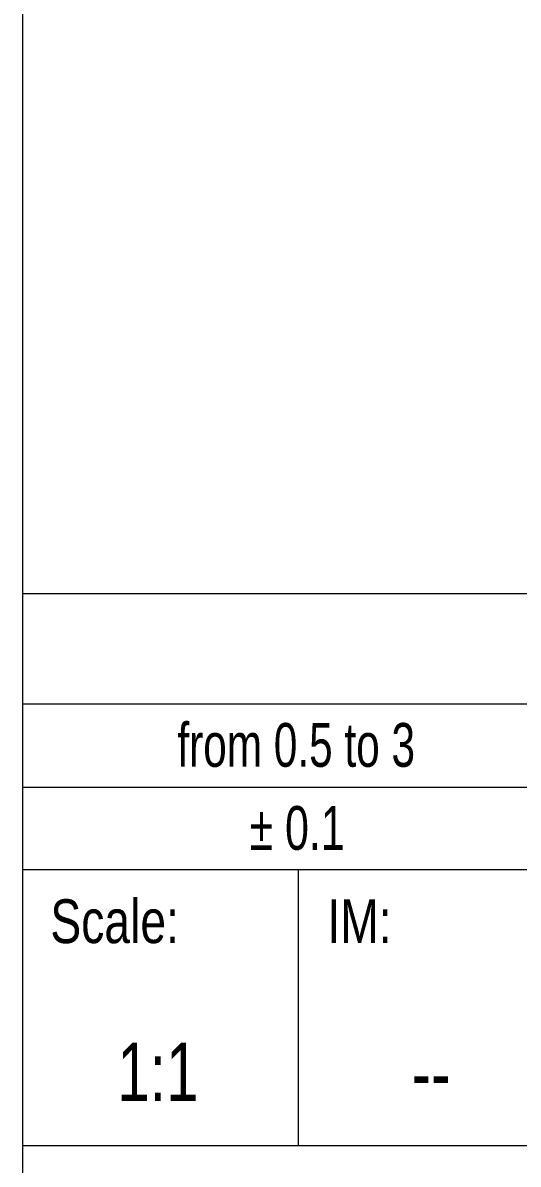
# Paper-space layout 'PCB' of a CAD drawing. Header units: millimetres. Extents: x 0 to 594, y 0 to 420.
# Drawn here: x 469 to 486.98, y 34.33 to 75.7 of the extents above; entities that cross this region are included whole.
import ezdxf

# ---------------------------------------------------------------- set-up
doc = ezdxf.new("R2010")
doc.units = ezdxf.units.MM
doc.linetypes.add('SLD-Solido', pattern=[0])
doc.layers.add('FORMAT', color=7, linetype='SLD-Solido', lineweight=35)
doc.styles.add('SLDTEXTSTYLE0', font='TXT', dxfattribs={"width": 0.75})
doc.styles.add('SLDTEXTSTYLE2', font='TXT', dxfattribs={"width": 0.791139})
doc.styles.add('SLDTEXTSTYLE3', font='TXT', dxfattribs={"width": 0.723953})
doc.styles.add('SLDTEXTSTYLE4', font='TXT', dxfattribs={"width": 0.732911})

psp = doc.layouts.new('PCB')

# ---------------------------------------------------------------- linework, layer by layer
at = {"color": 7, "linetype": 'SLD-Solido', "lineweight": 18}
for p, q in [((469, 5), (469, 55)), ((589, 55), (469, 55)), ((569, 51), (469, 51)), ((469, 48), (569, 48)), ((589, 45), (469, 45)), ((479, 45), (479, 35)), ((589, 35), (469, 35))]:
    psp.add_line(p, q, dxfattribs=at)
at = {"layer": 'FORMAT', "lineweight": 18}
psp.add_line((469, 55), (469, 210), dxfattribs=at)

# ---------------------------------------------------------------- texts
at = {"layer": 'FORMAT'}
for s, insert, char_height, attachment_point, style in [('from 0.5 to 3', (478.923, 50.321), 1.5875, 2, 'SLDTEXTSTYLE3'), ('± 0.1', (478.957, 47.311), 1.5875, 2, 'SLDTEXTSTYLE4'), ('Scale:', (470, 43.93), 1.5875, 1, 'SLDTEXTSTYLE2'), ('IM:', (480.055, 43.93), 1.5875, 1, 'SLDTEXTSTYLE2'), ('1:1', (473.905, 38.731), 2.1167, 2, 'SLDTEXTSTYLE0'), ('--', (483.818, 38.691), 2.1167, 2, 'SLDTEXTSTYLE0')]:
    psp.add_mtext(s, dxfattribs=dict(at, insert=insert, char_height=char_height, attachment_point=attachment_point, style=style))

doc.saveas('drawing.dxf')
